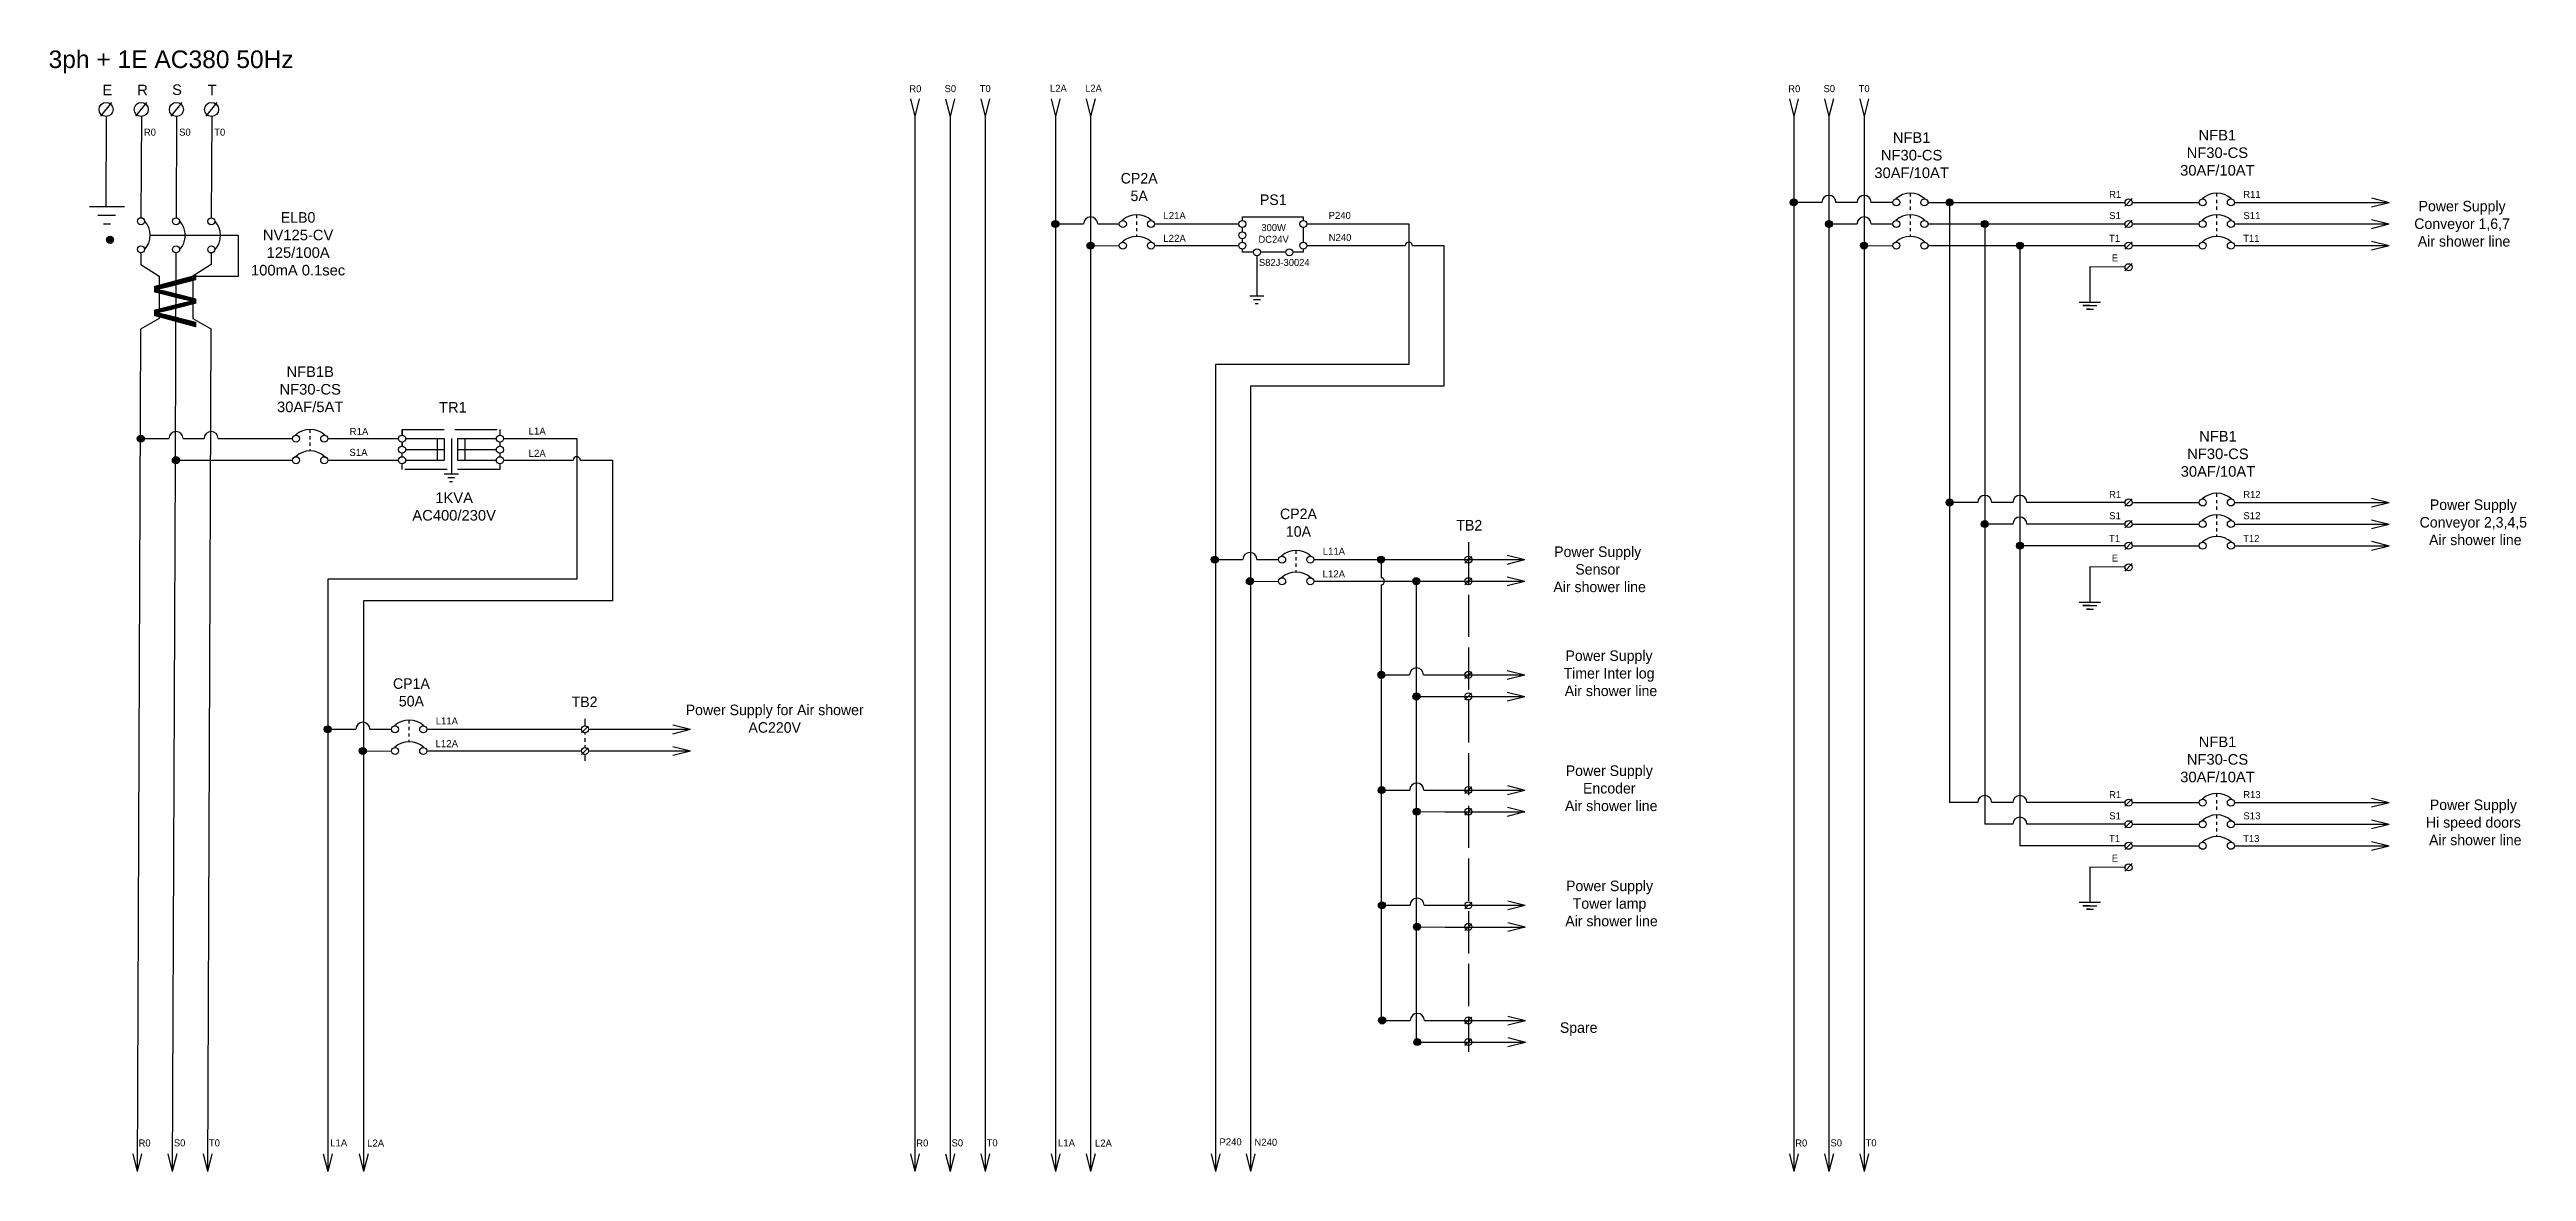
# Model space of a CAD drawing. Header units: millimetres. Extents: x 12275 to 14043, y 11466 to 13479.
# Drawn here: x 12465 to 13169, y 11466 to 11785 of the extents above; entities that cross this region are included whole.
import ezdxf

# ---------------------------------------------------------------- set-up
doc = ezdxf.new("R2010")
doc.units = ezdxf.units.MM
doc.linetypes.add('ACAD_ISO02W100', pattern=[15, 12, -3])
doc.styles.get("Standard").update_dxf_attribs({"font": 'arial.ttf'})

msp = doc.modelspace()

# ---------------------------------------------------------------- hatches: boundary and pattern name
h = msp.add_hatch(color=256)
h.dxf.hatch_style = 1
h.paths.add_polyline_path([(12961.77834, 11741.62012, 1), (12959.77834, 11741.62012, 1)])
h = msp.add_hatch(color=256)
h.dxf.hatch_style = 1
h.paths.add_polyline_path([(13006.09784, 11741.62012, 1), (13004.09784, 11741.62012, 1)])
h = msp.add_hatch(color=256)
h.dxf.hatch_style = 1
h.paths.add_polyline_path([(12482.86161, 11730.95549, 1), (12480.86161, 11730.95549, 1)])
h = msp.add_hatch(color=256)
h.dxf.hatch_style = 1
h.paths.add_polyline_path([(12751.77834, 11735.47628, 1), (12749.77834, 11735.47628, 1)])
h = msp.add_hatch(color=256)
h.dxf.hatch_style = 1
h.paths.add_polyline_path([(12761.75355, 11729.33243, 1), (12759.75355, 11729.33243, 1)])
h = msp.add_hatch(color=256)
h.dxf.hatch_style = 1
h.paths.add_polyline_path([(12971.77834, 11735.47628, 1), (12969.77834, 11735.47628, 1)])
h = msp.add_hatch(color=256)
h.dxf.hatch_style = 1
h.paths.add_polyline_path([(12981.75355, 11729.33243, 1), (12979.75355, 11729.33243, 1)])
h = msp.add_hatch(color=256)
h.dxf.hatch_style = 1
h.paths.add_polyline_path([(13016.09784, 11735.47628, 1), (13014.09784, 11735.47628, 1)])
h = msp.add_hatch(color=256)
h.dxf.hatch_style = 1
h.paths.add_polyline_path([(13026.09784, 11729.33243, 1), (13024.09784, 11729.33243, 1)])
h = msp.add_hatch(color=256)
h.dxf.hatch_style = 1
h.paths.add_polyline_path([(12491.6208, 11674.445, 1), (12489.6208, 11674.445, 1)])
h = msp.add_hatch(color=256)
h.dxf.hatch_style = 1
h.paths.add_polyline_path([(12501.59601, 11668.30116, 1), (12499.59601, 11668.30116, 1)])
h = msp.add_hatch(color=256)
h.dxf.hatch_style = 1
h.paths.add_polyline_path([(13006.09784, 11656.27491, 1), (13004.09784, 11656.27491, 1)])
h = msp.add_hatch(color=256)
h.dxf.hatch_style = 1
h.paths.add_polyline_path([(13016.09784, 11650.13106, 1), (13014.09784, 11650.13106, 1)])
h = msp.add_hatch(color=256)
h.dxf.hatch_style = 1
h.paths.add_polyline_path([(12797.08988, 11640.02555, 1), (12795.08988, 11640.02555, 1)])
h = msp.add_hatch(color=256)
h.dxf.hatch_style = 1
h.paths.add_polyline_path([(12844.39429, 11640.02555, 1), (12842.39429, 11640.02555, 1)])
h = msp.add_hatch(color=256)
h.dxf.hatch_style = 1
h.paths.add_polyline_path([(13026.09784, 11643.98722, 1), (13024.09784, 11643.98722, 1)])
h = msp.add_hatch(color=256)
h.dxf.hatch_style = 1
h.paths.add_polyline_path([(12807.06509, 11633.8817, 1), (12805.06509, 11633.8817, 1)])
h = msp.add_hatch(color=256)
h.dxf.hatch_style = 1
h.paths.add_polyline_path([(12854.39429, 11633.8817, 1), (12852.39429, 11633.8817, 1)])
h = msp.add_hatch(color=256)
h.dxf.hatch_style = 1
h.paths.add_polyline_path([(12844.47098, 11607.26132, 1), (12842.47098, 11607.26132, 1)])
h = msp.add_hatch(color=256)
h.dxf.hatch_style = 1
h.paths.add_polyline_path([(12854.44619, 11601.11748, 1), (12852.44619, 11601.11748, 1)])
h = msp.add_hatch(color=256)
h.dxf.hatch_style = 1
h.paths.add_polyline_path([(12544.78055, 11591.76588, 1), (12542.78055, 11591.76588, 1)])
h = msp.add_hatch(color=256)
h.dxf.hatch_style = 1
h.paths.add_polyline_path([(12554.75576, 11585.62203, 1), (12552.75576, 11585.62203, 1)])
h = msp.add_hatch(color=256)
h.dxf.hatch_style = 1
h.paths.add_polyline_path([(12844.54766, 11574.4971, 1), (12842.54766, 11574.4971, 1)])
h = msp.add_hatch(color=256)
h.dxf.hatch_style = 1
h.paths.add_polyline_path([(12854.52287, 11568.35325, 1), (12852.52287, 11568.35325, 1)])
h = msp.add_hatch(color=256)
h.dxf.hatch_style = 1
h.paths.add_polyline_path([(12844.62435, 11541.73287, 1), (12842.62435, 11541.73287, 1)])
h = msp.add_hatch(color=256)
h.dxf.hatch_style = 1
h.paths.add_polyline_path([(12854.59956, 11535.58903, 1), (12852.59956, 11535.58903, 1)])
h = msp.add_hatch(color=256)
h.dxf.hatch_style = 1
h.paths.add_polyline_path([(12844.70104, 11508.96864, 1), (12842.70104, 11508.96864, 1)])
h = msp.add_hatch(color=256)
h.dxf.hatch_style = 1
h.paths.add_polyline_path([(12854.67624, 11502.8248, 1), (12852.67624, 11502.8248, 1)])

# ---------------------------------------------------------------- linework, layer by layer
for p, q in [((12479.2283, 11766.12102), (12482.37059, 11770.05799)), ((12480.77834, 11766.02726), (12480.67537, 11740.50948)), ((12489.2283, 11766.12102), (12492.37059, 11770.05799)), ((12490.77834, 11766.02726), (12490.66225, 11737.259)), ((12499.2283, 11766.12102), (12502.37059, 11770.05799)), ((12500.77834, 11766.02726), (12500.6622, 11737.24599)), ((12509.2283, 11766.12102), (12512.37059, 11770.05799)), ((12510.77834, 11766.02726), (12510.66215, 11737.23298)), ((12709.52834, 11771.02726), (12710.77834, 11766.02726)), ((12712.02834, 11771.02726), (12710.77834, 11766.02726)), ((12710.77834, 11766.02726), (12710.77834, 11466.02726)), ((12719.52834, 11771.02726), (12720.77834, 11766.02726)), ((12722.02834, 11771.02726), (12720.77834, 11766.02726)), ((12720.77834, 11766.02726), (12720.77834, 11466.02726)), ((12729.52834, 11771.02726), (12730.77834, 11766.02726)), ((12732.02834, 11771.02726), (12730.77834, 11766.02726)), ((12730.77834, 11766.02726), (12730.77834, 11466.02726)), ((12749.52834, 11771.02726), (12750.77834, 11766.02726)), ((12752.02834, 11771.02726), (12750.77834, 11766.02726)), ((12750.77834, 11766.02726), (12750.77834, 11466.02726)), ((12759.52834, 11771.02726), (12760.77834, 11766.02726)), ((12762.02834, 11771.02726), (12760.77834, 11766.02726)), ((12760.77834, 11766.02726), (12760.77834, 11466.02726)), ((12959.52834, 11771.02726), (12960.77834, 11766.02726)), ((12962.02834, 11771.02726), (12960.77834, 11766.02726)), ((12960.77834, 11766.02726), (12960.77834, 11742.62012)), ((12969.52834, 11771.02726), (12970.77834, 11766.02726)), ((12972.02834, 11771.02726), (12970.77834, 11766.02726)), ((12970.77834, 11766.02726), (12970.77834, 11466.02726)), ((12979.52834, 11771.02726), (12980.77834, 11766.02726)), ((12982.02834, 11771.02726), (12980.77834, 11766.02726)), ((12980.77834, 11766.02726), (12980.77834, 11466.02726)), ((12475.9961, 11740.48064), (12485.9961, 11740.48064)), ((12478.43324, 11738.00197), (12483.43324, 11738.00197)), ((12960.77834, 11740.62012), (12960.77834, 11466.02726)), ((12968.77834, 11741.62012), (12961.77834, 11741.62012)), ((12978.77834, 11741.62012), (12972.77834, 11741.62012)), ((12988.93809, 11741.62012), (12982.77834, 11741.62012)), ((12998.93809, 11741.62012), (13004.09784, 11741.62012)), ((12998.93809, 11741.62012), (13004.09784, 11741.62012)), ((13005.09784, 11740.62012), (13005.09784, 11657.27491)), ((13006.09784, 11741.62012), (13022.93809, 11741.62012)), ((13006.09784, 11741.62012), (13054.99177, 11741.62012)), ((13054.93111, 11740.55946), (13057.05243, 11742.68078)), ((13056.99177, 11741.62012), (13076.09784, 11741.62012)), ((13086.09784, 11741.62012), (13110.09784, 11741.62012)), ((13086.09784, 11741.62012), (13130.09784, 11741.62012)), ((13125.09784, 11742.87012), (13130.09784, 11741.62012)), ((13125.09784, 11740.37012), (13130.09784, 11741.62012)), ((12479.99992, 11735.52328), (12481.99992, 11735.52328)), ((12491.65822, 11736.25771), (12491.77952, 11736.25755)), ((12493.27963, 11732.25901), (12518.27963, 11732.25901)), ((12501.65816, 11736.2447), (12501.77947, 11736.24454)), ((12518.27963, 11732.25901), (12518.27963, 11721.25901)), ((12751.77834, 11735.47628), (12758.77834, 11735.47628)), ((12762.77834, 11735.47628), (12768.77834, 11735.47628)), ((12778.93809, 11735.47628), (12802.93809, 11735.47628)), ((12822.2702, 11735.47628), (12851.2702, 11735.47628)), ((12851.2702, 11735.47628), (12851.2702, 11695.47628)), ((12971.77834, 11735.47628), (12978.77834, 11735.47628)), ((12982.77834, 11735.47628), (12988.77834, 11735.47628)), ((12998.93809, 11735.47628), (13014.09784, 11735.47628)), ((12998.93809, 11735.47628), (13014.09784, 11735.47628)), ((13015.09784, 11734.47628), (13015.09784, 11651.13106)), ((13016.09784, 11735.47628), (13022.93809, 11735.47628)), ((13016.09784, 11735.47628), (13054.99177, 11735.47628)), ((13054.93111, 11734.41562), (13057.05243, 11736.53694)), ((13054.93111, 11728.27177), (13057.05243, 11730.39309)), ((13056.99177, 11735.47628), (13076.09784, 11735.47628)), ((13086.09784, 11735.47628), (13110.09784, 11735.47628)), ((13086.09784, 11735.47628), (13130.09784, 11735.47628)), ((13125.09784, 11736.72628), (13130.09784, 11735.47628)), ((13125.09784, 11734.22628), (13130.09784, 11735.47628)), ((13125.09784, 11730.58243), (13130.09784, 11729.33243)), ((12490.6208, 11726.98804), (12490.6219, 11727.25967)), ((12490.6208, 11726.98804), (12490.6208, 11723.98804)), ((12490.6208, 11723.98804), (12495.86805, 11720.60269)), ((12500.62185, 11727.24666), (12500.38792, 11669.27927)), ((12510.62289, 11723.98804), (12505.37565, 11720.60269)), ((12510.62179, 11727.23365), (12510.60866, 11723.97885)), ((12510.62289, 11726.98804), (12510.62179, 11727.25967)), ((12510.62289, 11726.98804), (12510.62289, 11723.98804)), ((12761.75355, 11729.33243), (12768.77834, 11729.2737)), ((12778.93809, 11729.33243), (12802.93809, 11729.33243)), ((12808.08268, 11726.43482), (12808.08268, 11725.05571)), ((12808.08268, 11725.05571), (12808.08268, 11715.05571)), ((12822.2702, 11729.33243), (12850.2702, 11729.33243)), ((12852.2702, 11729.33243), (12861.2702, 11729.33243)), ((12861.2702, 11729.33243), (12861.2702, 11689.33243)), ((12981.75355, 11729.33243), (12988.77834, 11729.2737)), ((12998.93809, 11729.33243), (13024.09784, 11729.33243)), ((13025.09784, 11728.33243), (13025.09784, 11644.98722)), ((13026.09784, 11729.33243), (13054.99177, 11729.33243)), ((13054.99177, 11723.18859), (13044.99217, 11723.27816)), ((13044.99217, 11723.27816), (13044.99217, 11713.27816)), ((13054.93111, 11722.12793), (13057.05243, 11724.24925)), ((13056.99177, 11729.33243), (13076.09784, 11729.33243)), ((13086.09784, 11729.33243), (13130.09784, 11729.33243)), ((13125.09784, 11728.08243), (13130.09784, 11729.33243)), ((12495.86805, 11720.60269), (12495.86805, 11708.60269)), ((12505.37565, 11720.60269), (12505.37565, 11708.60269)), ((12518.27963, 11720.55901), (12506.27963, 11720.55901)), ((12518.27963, 11721.25901), (12518.27963, 11720.55901)), ((12806.08268, 11715.05571), (12810.08268, 11715.05571)), ((12807.05752, 11713.95674), (12809.05752, 11713.95674)), ((12807.58724, 11712.85776), (12808.4283, 11712.85776)), ((13041.99217, 11713.27816), (13047.99217, 11713.27816)), ((13044.99217, 11712.27816), (13042.99217, 11712.27816)), ((13042.99217, 11712.27816), (13046.99217, 11712.27816)), ((13044.99217, 11711.27816), (13043.99217, 11711.27816)), ((13043.99217, 11711.27816), (13045.99217, 11711.27816)), ((12490.53441, 11705.57828), (12489.56772, 11466.0297)), ((12495.86805, 11708.60269), (12490.53441, 11705.57828)), ((12505.37565, 11708.60269), (12510.70929, 11705.57828)), ((12510.5348, 11705.67722), (12509.56772, 11466.0297)), ((12851.2702, 11695.47628), (12796.2702, 11695.47628)), ((12796.2702, 11695.47628), (12796.2702, 11466.02726)), ((12861.2702, 11689.33243), (12806.2702, 11689.33243)), ((12806.2702, 11689.33243), (12806.2702, 11466.02726)), ((12491.6208, 11674.445), (12498.6208, 11674.445)), ((12502.6208, 11674.445), (12508.6208, 11674.445)), ((12512.6208, 11674.445), (12533.78055, 11674.445)), ((12543.78055, 11674.445), (12563.9403, 11674.445)), ((12564.9403, 11677.01748), (12564.9403, 11675.445)), ((12565.9403, 11674.445), (12576.9403, 11674.445)), ((12574.9403, 11674.445), (12574.9403, 11668.30116)), ((12576.9403, 11674.445), (12576.9403, 11668.30116)), ((12578.9403, 11674.445), (12578.9403, 11664.445)), ((12580.73824, 11674.445), (12591.73824, 11674.445)), ((12580.73824, 11674.445), (12580.73824, 11668.30116)), ((12582.73824, 11674.445), (12582.73824, 11668.30116)), ((12592.73824, 11677.01748), (12592.73824, 11675.445)), ((12593.73824, 11674.445), (12614.61483, 11674.445)), ((12614.61483, 11674.445), (12614.61483, 11634.445)), ((12500.38004, 11667.32476), (12499.56772, 11466.0297)), ((12501.59601, 11668.30116), (12533.78055, 11668.30116)), ((12543.78055, 11668.30116), (12563.9403, 11668.30116)), ((12564.9403, 11673.445), (12564.9403, 11672.30116)), ((12565.9403, 11671.30116), (12576.9403, 11671.30116)), ((12565.9403, 11668.30116), (12576.9403, 11668.30116)), ((12580.73824, 11671.30116), (12591.73824, 11671.30116)), ((12580.73824, 11668.30116), (12591.73824, 11668.30116)), ((12592.73824, 11673.445), (12592.73824, 11672.30116)), ((12593.73824, 11668.30116), (12613.61483, 11668.30116)), ((12615.61483, 11668.30116), (12624.82718, 11668.30116)), ((12624.82718, 11668.30116), (12624.82718, 11628.30116)), ((12576.9403, 11664.445), (12580.9403, 11664.445)), ((12577.91514, 11663.34603), (12579.91514, 11663.34603)), ((12578.44486, 11662.24705), (12579.28592, 11662.24705)), ((13005.09784, 11655.27491), (13005.09784, 11570.92969)), ((13013.09784, 11656.27491), (13006.09784, 11656.27491)), ((13023.09784, 11656.27491), (13017.09784, 11656.27491)), ((13054.99177, 11656.27491), (13027.09784, 11656.27491)), ((13054.93111, 11655.21425), (13057.05243, 11657.33557)), ((13056.99177, 11656.27491), (13076.09784, 11656.27491)), ((13086.09784, 11656.27491), (13110.09784, 11656.27491)), ((13086.09784, 11656.27491), (13130.09784, 11656.27491)), ((13125.09784, 11657.52491), (13130.09784, 11656.27491)), ((13125.09784, 11655.02491), (13130.09784, 11656.27491)), ((13015.09784, 11649.13106), (13015.09784, 11564.78584)), ((13023.09784, 11650.13106), (13016.09784, 11650.13106)), ((13054.99177, 11650.13106), (13027.09784, 11650.13106)), ((13054.93111, 11649.0704), (13057.05243, 11651.19172)), ((13056.99177, 11650.13106), (13076.09784, 11650.13106)), ((13086.09784, 11650.13106), (13110.09784, 11650.13106)), ((13086.09784, 11650.13106), (13130.09784, 11650.13106)), ((13125.09784, 11651.38106), (13130.09784, 11650.13106)), ((13125.09784, 11648.88106), (13130.09784, 11650.13106)), ((12797.08988, 11640.02555), (12804.08988, 11640.02555)), ((12808.08988, 11640.02555), (12814.08988, 11640.02555)), ((12824.24963, 11640.02555), (12884.24963, 11640.02555)), ((12843.39429, 11640.02555), (12843.39429, 11634.8817)), ((12867.24963, 11639.02555), (12869.17485, 11640.91857)), ((12879.24963, 11641.27555), (12884.24963, 11640.02555)), ((12879.24963, 11638.77555), (12884.24963, 11640.02555)), ((13025.09784, 11642.98722), (13025.09784, 11558.642)), ((13054.99177, 11643.98722), (13026.09784, 11643.98722)), ((13054.93111, 11642.92656), (13057.05243, 11645.04788)), ((13054.93111, 11636.78271), (13057.05243, 11638.90403)), ((13056.99177, 11643.98722), (13076.09784, 11643.98722)), ((13086.09784, 11643.98722), (13130.09784, 11643.98722)), ((13125.09784, 11645.23722), (13130.09784, 11643.98722)), ((13125.09784, 11642.73722), (13130.09784, 11643.98722)), ((12614.61483, 11634.445), (12543.78055, 11634.445)), ((12543.78055, 11634.445), (12543.78055, 11466.0297)), ((12807.06509, 11633.8817), (12814.08988, 11633.82297)), ((12824.24963, 11633.8817), (12884.24963, 11633.8817)), ((12843.39429, 11632.8817), (12843.39429, 11508.01685)), ((12853.39429, 11633.8817), (12853.39429, 11501.86537)), ((12867.23262, 11632.8817), (12869.15784, 11634.77473)), ((12879.24963, 11635.1317), (12884.24963, 11633.8817)), ((12879.24963, 11632.6317), (12884.24963, 11633.8817)), ((13054.99177, 11637.84337), (13044.99217, 11637.93294)), ((13044.99217, 11637.93294), (13044.99217, 11627.93294)), ((12624.82718, 11628.30116), (12553.9929, 11628.30116)), ((12553.9929, 11628.30116), (12553.9929, 11466.0297)), ((13041.99217, 11627.93294), (13047.99217, 11627.93294)), ((13044.99217, 11626.93294), (13042.99217, 11626.93294)), ((13042.99217, 11626.93294), (13046.99217, 11626.93294)), ((13044.99217, 11625.93294), (13043.99217, 11625.93294)), ((13043.99217, 11625.93294), (13045.99217, 11625.93294)), ((12844.47098, 11607.26132), (12851.47098, 11607.26132)), ((12855.47098, 11607.26132), (12861.47098, 11607.26132)), ((12861.47098, 11607.26132), (12884.24963, 11607.26132)), ((12867.23262, 11606.26132), (12869.15784, 11608.15435)), ((12879.24963, 11608.51132), (12884.24963, 11607.26132)), ((12879.24963, 11606.01132), (12884.24963, 11607.26132)), ((12854.44619, 11601.11748), (12861.47098, 11601.05874)), ((12861.47098, 11601.05874), (12884.24963, 11601.05874)), ((12867.21562, 11600.11748), (12869.14084, 11602.0105)), ((12879.24963, 11602.36748), (12884.24963, 11601.11748)), ((12879.24963, 11599.86748), (12884.24963, 11601.11748)), ((12544.78055, 11591.76588), (12551.78055, 11591.76588)), ((12555.78055, 11591.76588), (12561.78055, 11591.76588)), ((12571.9403, 11591.76588), (12615.9403, 11591.76588)), ((12615.9403, 11590.76588), (12617.86552, 11592.6589)), ((12616.9403, 11594.76588), (12616.9403, 11592.76588)), ((12616.9403, 11590.76588), (12616.9403, 11590.24818)), ((12617.9403, 11591.76588), (12646.9403, 11591.76588)), ((12641.9403, 11593.01588), (12646.9403, 11591.76588)), ((12641.9403, 11590.51588), (12646.9403, 11591.76588)), ((12554.75576, 11585.62203), (12561.78055, 11585.5633)), ((12571.9403, 11585.62203), (12615.9403, 11585.62203)), ((12615.9403, 11584.62203), (12617.86552, 11586.51506)), ((12616.9403, 11589.24818), (12616.9403, 11588.24818)), ((12616.9403, 11587.24818), (12616.9403, 11586.62203)), ((12616.9403, 11584.62203), (12616.9403, 11582.76588)), ((12617.9403, 11585.62203), (12646.9403, 11585.62203)), ((12641.9403, 11586.87203), (12646.9403, 11585.62203)), ((12641.9403, 11584.37203), (12646.9403, 11585.62203)), ((12867.23262, 11573.4971), (12869.15784, 11575.39012)), ((12879.32632, 11575.7471), (12884.32632, 11574.4971)), ((12844.54766, 11574.4971), (12851.54766, 11574.4971)), ((12854.52287, 11568.35325), (12861.54766, 11568.29452)), ((12855.54766, 11574.4971), (12861.54766, 11574.4971)), ((12861.54766, 11574.4971), (12884.32632, 11574.4971)), ((12861.54766, 11568.29452), (12884.32632, 11568.29452)), ((12867.21562, 11567.35325), (12869.14084, 11569.24628)), ((12879.32632, 11573.2471), (12884.32632, 11574.4971)), ((12879.32632, 11569.60325), (12884.32632, 11568.35325)), ((12879.32632, 11567.10325), (12884.32632, 11568.35325)), ((13013.09784, 11570.92969), (13005.09784, 11570.92969)), ((13023.09784, 11570.92969), (13017.09784, 11570.92969)), ((13054.99177, 11570.92969), (13027.09784, 11570.92969)), ((13054.93111, 11569.86903), (13057.05243, 11571.99035)), ((13056.99177, 11570.92969), (13076.09784, 11570.92969)), ((13086.09784, 11570.92969), (13110.09784, 11570.92969)), ((13086.09784, 11570.92969), (13130.09784, 11570.92969)), ((13125.09784, 11572.17969), (13130.09784, 11570.92969)), ((13125.09784, 11569.67969), (13130.09784, 11570.92969)), ((13023.09784, 11564.78584), (13015.09784, 11564.78584)), ((13054.99177, 11564.78584), (13027.09784, 11564.78584)), ((13054.93111, 11563.72518), (13057.05243, 11565.8465)), ((13056.99177, 11564.78584), (13076.09784, 11564.78584)), ((13086.09784, 11564.78584), (13110.09784, 11564.78584)), ((13086.09784, 11564.78584), (13130.09784, 11564.78584)), ((13125.09784, 11566.03584), (13130.09784, 11564.78584)), ((13125.09784, 11563.53584), (13130.09784, 11564.78584)), ((13054.99177, 11558.642), (13025.09784, 11558.642)), ((13054.93111, 11557.58134), (13057.05243, 11559.70266)), ((13056.99177, 11558.642), (13076.09784, 11558.642)), ((13086.09784, 11558.642), (13130.09784, 11558.642)), ((13125.09784, 11559.892), (13130.09784, 11558.642)), ((13125.09784, 11557.392), (13130.09784, 11558.642)), ((13054.99177, 11552.49816), (13044.99217, 11552.58772)), ((13044.99217, 11552.58772), (13044.99217, 11542.58772)), ((13054.93111, 11551.4375), (13057.05243, 11553.55882)), ((12844.62435, 11541.73287), (12851.62435, 11541.73287)), ((12855.62435, 11541.73287), (12861.62435, 11541.73287)), ((12861.62435, 11541.73287), (12884.403, 11541.73287)), ((12867.23262, 11540.73287), (12869.15784, 11542.62589)), ((12879.403, 11542.98287), (12884.403, 11541.73287)), ((12879.403, 11540.48287), (12884.403, 11541.73287)), ((13041.99217, 11542.58772), (13047.99217, 11542.58772)), ((13044.99217, 11541.58772), (13042.99217, 11541.58772)), ((13042.99217, 11541.58772), (13046.99217, 11541.58772)), ((13044.99217, 11540.58772), (13043.99217, 11540.58772)), ((13043.99217, 11540.58772), (13045.99217, 11540.58772)), ((12854.59956, 11535.58903), (12861.62435, 11535.53029)), ((12861.62435, 11535.53029), (12884.403, 11535.53029)), ((12867.21562, 11534.58903), (12869.14084, 11536.48205)), ((12879.403, 11536.83903), (12884.403, 11535.58903)), ((12879.403, 11534.33903), (12884.403, 11535.58903)), ((12844.70104, 11508.96864), (12851.70104, 11508.96864)), ((12855.70104, 11508.96864), (12861.70104, 11508.96864)), ((12861.70104, 11508.96864), (12884.47969, 11508.96864)), ((12867.23262, 11507.96864), (12869.15784, 11509.86167)), ((12879.47969, 11510.21864), (12884.47969, 11508.96864)), ((12879.47969, 11507.71864), (12884.47969, 11508.96864)), ((12854.67624, 11502.8248), (12861.70104, 11502.76606)), ((12861.70104, 11502.76606), (12884.47969, 11502.76606)), ((12867.21562, 11501.8248), (12869.14084, 11503.71782)), ((12879.47969, 11504.0748), (12884.47969, 11502.8248)), ((12879.47969, 11501.5748), (12884.47969, 11502.8248)), ((12488.31772, 11471.0297), (12489.56772, 11466.0297)), ((12490.81772, 11471.0297), (12489.56772, 11466.0297)), ((12498.31772, 11471.0297), (12499.56772, 11466.0297)), ((12500.81772, 11471.0297), (12499.56772, 11466.0297)), ((12508.31772, 11471.0297), (12509.56772, 11466.0297)), ((12510.81772, 11471.0297), (12509.56772, 11466.0297)), ((12542.53055, 11471.0297), (12543.78055, 11466.0297)), ((12545.03055, 11471.0297), (12543.78055, 11466.0297)), ((12552.7429, 11471.0297), (12553.9929, 11466.0297)), ((12555.2429, 11471.0297), (12553.9929, 11466.0297)), ((12709.52834, 11471.02726), (12710.77834, 11466.02726)), ((12712.02834, 11471.02726), (12710.77834, 11466.02726)), ((12719.52834, 11471.02726), (12720.77834, 11466.02726)), ((12722.02834, 11471.02726), (12720.77834, 11466.02726)), ((12729.52834, 11471.02726), (12730.77834, 11466.02726)), ((12732.02834, 11471.02726), (12730.77834, 11466.02726)), ((12749.52834, 11471.02726), (12750.77834, 11466.02726)), ((12752.02834, 11471.02726), (12750.77834, 11466.02726)), ((12759.52834, 11471.02726), (12760.77834, 11466.02726)), ((12762.02834, 11471.02726), (12760.77834, 11466.02726)), ((12795.0202, 11471.02726), (12796.2702, 11466.02726)), ((12797.5202, 11471.02726), (12796.2702, 11466.02726)), ((12805.0202, 11471.02726), (12806.2702, 11466.02726)), ((12807.5202, 11471.02726), (12806.2702, 11466.02726)), ((12959.52834, 11471.02726), (12960.77834, 11466.02726)), ((12962.02834, 11471.02726), (12960.77834, 11466.02726)), ((12969.52834, 11471.02726), (12970.77834, 11466.02726)), ((12972.02834, 11471.02726), (12970.77834, 11466.02726)), ((12979.52834, 11471.02726), (12980.77834, 11466.02726)), ((12982.02834, 11471.02726), (12980.77834, 11466.02726))]:
    msp.add_line(p, q)
at = {"linetype": 'ACAD_ISO02W100'}
for p, q in [((12773.93809, 11737.10083), (12773.93809, 11738.09769)), ((12993.93809, 11743.24467), (12993.93809, 11744.24153)), ((12993.93809, 11741.39485), (12993.93809, 11742.31976)), ((12993.93809, 11739.54503), (12993.93809, 11740.46994)), ((12993.93809, 11737.10083), (12993.93809, 11738.09769)), ((13081.09784, 11743.24467), (13081.09784, 11744.24153)), ((13081.09784, 11741.39485), (13081.09784, 11742.31976)), ((13081.09784, 11739.54503), (13081.09784, 11740.46994)), ((13081.09784, 11737.10083), (13081.09784, 11738.09769)), ((12773.93809, 11735.25101), (12773.93809, 11736.17592)), ((12773.93809, 11733.40119), (12773.93809, 11734.3261)), ((12773.93809, 11732.01856), (12773.93809, 11732.47627)), ((12993.93809, 11735.25101), (12993.93809, 11736.17592)), ((12993.93809, 11733.40119), (12993.93809, 11734.3261)), ((12993.93809, 11732.01856), (12993.93809, 11732.47627)), ((13081.09784, 11735.25101), (13081.09784, 11736.17592)), ((13081.09784, 11733.40119), (13081.09784, 11734.3261)), ((13081.09784, 11732.01856), (13081.09784, 11732.47627)), ((12538.78055, 11676.06955), (12538.78055, 11677.06641)), ((12538.78055, 11674.21973), (12538.78055, 11675.14464)), ((12538.78055, 11672.36991), (12538.78055, 11673.29482)), ((12538.78055, 11670.98728), (12538.78055, 11671.445)), ((13081.09784, 11657.89946), (13081.09784, 11658.89632)), ((13081.09784, 11656.04963), (13081.09784, 11656.97455)), ((13081.09784, 11654.19981), (13081.09784, 11655.12472)), ((13081.09784, 11651.75561), (13081.09784, 11652.75247)), ((13081.09784, 11649.90579), (13081.09784, 11650.8307)), ((13081.09784, 11648.05597), (13081.09784, 11648.98088)), ((13081.09784, 11646.67334), (13081.09784, 11647.13106)), ((12819.24963, 11641.6501), (12819.24963, 11642.64696)), ((12819.24963, 11639.80028), (12819.24963, 11640.72519)), ((12819.24963, 11637.95045), (12819.24963, 11638.87537)), ((12868.24963, 11645.02555), (12868.24963, 11500.02555)), ((12819.24963, 11636.56783), (12819.24963, 11637.02554)), ((12566.9403, 11593.39043), (12566.9403, 11594.38729)), ((12566.9403, 11591.5406), (12566.9403, 11592.46551)), ((12566.9403, 11589.69078), (12566.9403, 11590.61569)), ((12566.9403, 11588.30815), (12566.9403, 11588.76587)), ((13081.09784, 11572.55424), (13081.09784, 11573.5511)), ((13081.09784, 11570.70442), (13081.09784, 11571.62933)), ((13081.09784, 11568.8546), (13081.09784, 11569.77951)), ((13081.09784, 11566.4104), (13081.09784, 11567.40725)), ((13081.09784, 11564.56057), (13081.09784, 11565.48548)), ((13081.09784, 11562.71075), (13081.09784, 11563.63566)), ((13081.09784, 11561.32812), (13081.09784, 11561.78584))]:
    msp.add_line(p, q, dxfattribs=at)
for points in [[(12803.93809, 11736.47628), (12803.93809, 11737.4978), (12821.2702, 11737.4978), (12821.2702, 11736.47628)], [(12803.93809, 11733.26972), (12803.93809, 11734.47628)], [(12803.93809, 11730.33243), (12803.93809, 11731.26972)], [(12821.2702, 11734.47628), (12821.2702, 11730.33243)], [(12807.08268, 11727.43482), (12803.93809, 11727.43482), (12803.93809, 11728.33243)], [(12816.29916, 11727.43482), (12809.08268, 11727.43482)], [(12821.2702, 11728.33243), (12821.2702, 11727.43482), (12818.29916, 11727.43482)]]:
    msp.add_lwpolyline(points)
for points in [[(12564.9403, 11675.445), (12564.9403, 11677.01748), (12592.73824, 11677.01748), (12592.73824, 11675.445)], [(12564.9403, 11672.30116), (12564.9403, 11673.445)], [(12564.9403, 11669.30116), (12564.9403, 11670.30116)], [(12592.73824, 11667.30116), (12592.73824, 11665.67833), (12564.9403, 11665.67833), (12564.9403, 11667.30116)], [(12592.73824, 11673.445), (12592.73824, 11672.30116)], [(12592.73824, 11670.30116), (12592.73824, 11669.30116)]]:
    msp.add_lwpolyline(points, dxfattribs=at)
for centre, radius in [((12480.7403, 11768.0412), 2), ((12490.7403, 11768.0412), 2), ((12500.7403, 11768.0412), 2), ((12510.7403, 11768.0412), 2), ((12960.77834, 11741.62012), 1), ((12989.93809, 11741.62012), 1), ((12989.93809, 11741.62012), 1), ((12997.93809, 11741.62012), 1), ((12997.93809, 11741.62012), 1), ((13005.09784, 11741.62012), 1), ((13055.99177, 11741.62012), 1), ((13077.09784, 11741.62012), 1), ((13077.09784, 11741.62012), 1), ((13085.09784, 11741.62012), 1), ((13085.09784, 11741.62012), 1), ((12481.86161, 11730.95549), 1), ((12490.65822, 11736.25901), 1), ((12490.65822, 11736.25901), 1), ((12500.65816, 11736.246), 1), ((12500.65816, 11736.246), 1), ((12510.65811, 11736.23299), 1), ((12510.65811, 11736.23299), 1), ((12750.77834, 11735.47628), 1), ((12760.75355, 11729.33243), 1), ((12769.93809, 11735.47628), 1), ((12769.93809, 11729.33243), 1), ((12777.93809, 11735.47628), 1), ((12777.93809, 11729.33243), 1), ((12803.93809, 11735.47628), 1), ((12803.93809, 11732.26972), 1), ((12803.93809, 11729.33243), 1), ((12821.2702, 11735.47628), 1), ((12821.2702, 11729.33243), 1), ((12970.77834, 11735.47628), 1), ((12980.75355, 11729.33243), 1), ((12989.93809, 11735.47628), 1), ((12989.93809, 11735.47628), 1), ((12989.93809, 11729.33243), 1), ((12997.93809, 11735.47628), 1), ((12997.93809, 11735.47628), 1), ((12997.93809, 11729.33243), 1), ((13015.09784, 11735.47628), 1), ((13025.09784, 11729.33243), 1), ((13055.99177, 11735.47628), 1), ((13055.99177, 11729.33243), 1), ((13077.09784, 11735.47628), 1), ((13077.09784, 11735.47628), 1), ((13077.09784, 11729.33243), 1), ((13085.09784, 11735.47628), 1), ((13085.09784, 11735.47628), 1), ((13085.09784, 11729.33243), 1), ((12490.65822, 11728.25901), 1), ((12490.65822, 11728.25901), 1), ((12500.65816, 11728.246), 1), ((12500.65816, 11728.246), 1), ((12510.65811, 11728.23299), 1), ((12510.65811, 11728.23299), 1), ((12808.08268, 11727.43482), 1), ((12817.29916, 11727.43482), 1), ((13055.99177, 11723.18859), 1), ((12490.6208, 11674.445), 1), ((12534.78055, 11674.445), 1), ((12542.78055, 11674.445), 1), ((12564.9403, 11674.445), 1), ((12592.73824, 11674.445), 1), ((12500.59601, 11668.30116), 1), ((12534.78055, 11668.30116), 1), ((12542.78055, 11668.30116), 1), ((12564.9403, 11671.30116), 1), ((12564.9403, 11668.30116), 1), ((12592.73824, 11671.30116), 1), ((12592.73824, 11668.30116), 1), ((13005.09784, 11656.27491), 1), ((13055.99177, 11656.27491), 1), ((13077.09784, 11656.27491), 1), ((13077.09784, 11656.27491), 1), ((13085.09784, 11656.27491), 1), ((13085.09784, 11656.27491), 1), ((13015.09784, 11650.13106), 1), ((13055.99177, 11650.13106), 1), ((13077.09784, 11650.13106), 1), ((13077.09784, 11650.13106), 1), ((13085.09784, 11650.13106), 1), ((13085.09784, 11650.13106), 1), ((12796.08988, 11640.02555), 1), ((12815.24963, 11640.02555), 1), ((12823.24963, 11640.02555), 1), ((12843.39429, 11640.02555), 1), ((12868.24963, 11640.02555), 1), ((13025.09784, 11643.98722), 1), ((13055.99177, 11643.98722), 1), ((13055.99177, 11637.84337), 1), ((13077.09784, 11643.98722), 1), ((13085.09784, 11643.98722), 1), ((12806.06509, 11633.8817), 1), ((12815.24963, 11633.8817), 1), ((12823.24963, 11633.8817), 1), ((12853.39429, 11633.8817), 1), ((12868.23262, 11633.8817), 1), ((12843.47098, 11607.26132), 1), ((12868.23262, 11607.26132), 1), ((12853.44619, 11601.11748), 1), ((12868.21562, 11601.11748), 1), ((12543.78055, 11591.76588), 1), ((12562.9403, 11591.76588), 1), ((12570.9403, 11591.76588), 1), ((12616.9403, 11591.76588), 1), ((12553.75576, 11585.62203), 1), ((12562.9403, 11585.62203), 1), ((12570.9403, 11585.62203), 1), ((12616.9403, 11585.62203), 1), ((12843.54766, 11574.4971), 1), ((12868.23262, 11574.4971), 1), ((12853.52287, 11568.35325), 1), ((12868.21562, 11568.35325), 1), ((13055.99177, 11570.92969), 1), ((13077.09784, 11570.92969), 1), ((13077.09784, 11570.92969), 1), ((13085.09784, 11570.92969), 1), ((13085.09784, 11570.92969), 1), ((13055.99177, 11564.78584), 1), ((13077.09784, 11564.78584), 1), ((13077.09784, 11564.78584), 1), ((13085.09784, 11564.78584), 1), ((13085.09784, 11564.78584), 1), ((13055.99177, 11558.642), 1), ((13077.09784, 11558.642), 1), ((13085.09784, 11558.642), 1), ((13055.99177, 11552.49816), 1), ((12843.62435, 11541.73287), 1), ((12868.23262, 11541.73287), 1), ((12853.59956, 11535.58903), 1), ((12868.21562, 11535.58903), 1), ((12843.70104, 11508.96864), 1), ((12868.23262, 11508.96864), 1), ((12853.67624, 11502.8248), 1), ((12868.21562, 11502.8248), 1)]:
    msp.add_circle(centre, radius)
for centre, radius, start, end in [((12760.77834, 11735.47628), 2, 0, 180), ((12773.93809, 11732.01856), 6.07913, 47.01668858, 132.98331142), ((12970.77834, 11741.62012), 2, 0, 180), ((12980.77834, 11741.62012), 2, 0, 180), ((12980.77834, 11735.47628), 2, 0, 180), ((12993.93809, 11738.1624), 6.07913, 47.01668858, 132.98331142), ((12993.93809, 11738.1624), 6.07913, 47.01668858, 132.98331142), ((12993.93809, 11732.01856), 6.07913, 47.01668858, 132.98331142), ((12993.93809, 11732.01856), 6.07913, 47.01668858, 132.98331142), ((13081.09784, 11738.1624), 6.07913, 47.01668858, 132.98331142), ((13081.09784, 11738.1624), 6.07913, 47.01668858, 132.98331142), ((13081.09784, 11732.01856), 6.07913, 47.01668858, 132.98331142), ((13081.09784, 11732.01856), 6.07913, 47.01668858, 132.98331142), ((12487.20049, 11732.25901), 6.07913, 317.01668858, 42.98331142), ((12487.20049, 11732.25901), 6.07913, 317.01668858, 42.98331142), ((12497.20044, 11732.246), 6.07913, 317.01668858, 42.98331142), ((12497.20044, 11732.246), 6.07913, 317.01668858, 42.98331142), ((12507.20039, 11732.23299), 6.07913, 317.01668858, 42.98331142), ((12507.20039, 11732.23299), 6.07913, 317.01668858, 42.98331142), ((12773.93809, 11725.87471), 6.07913, 47.01668858, 132.98331142), ((12851.2702, 11729.33243), 1, 0, 180), ((12993.93809, 11725.87471), 6.07913, 47.01668858, 132.98331142), ((13081.09784, 11725.87471), 6.07913, 47.01668858, 132.98331142), ((12500.6208, 11674.445), 2, 0, 180), ((12510.6208, 11674.445), 2, 0, 180), ((12538.78055, 11670.98728), 6.07913, 47.01668858, 132.98331142), ((12538.78055, 11664.84344), 6.07913, 47.01668858, 132.98331142), ((12614.61483, 11668.30116), 1, 0, 180), ((13015.09784, 11656.27491), 2, 0, 180), ((13025.09784, 11656.27491), 2, 0, 180), ((13081.09784, 11652.81718), 6.07913, 47.01668858, 132.98331142), ((13081.09784, 11652.81718), 6.07913, 47.01668858, 132.98331142), ((13025.09784, 11650.13106), 2, 0, 180), ((13081.09784, 11646.67334), 6.07913, 47.01668858, 132.98331142), ((13081.09784, 11646.67334), 6.07913, 47.01668858, 132.98331142), ((13081.09784, 11640.5295), 6.07913, 47.01668858, 132.98331142), ((12806.08988, 11640.02555), 2, 0, 180), ((12819.24963, 11636.56783), 6.07913, 47.01668858, 132.98331142), ((12819.24963, 11630.42398), 6.07913, 47.01668858, 132.98331142), ((12843.39429, 11633.8817), 1, 270, 90), ((12853.47098, 11607.26132), 2, 0, 180), ((12553.78055, 11591.76588), 2, 0, 180), ((12566.9403, 11588.30815), 6.07913, 47.01668858, 132.98331142), ((12566.9403, 11582.16431), 6.07913, 47.01668858, 132.98331142), ((12853.54766, 11574.4971), 2, 0, 180), ((13015.09784, 11570.92969), 2, 0, 180), ((13025.09784, 11570.92969), 2, 0, 180), ((13081.09784, 11567.47197), 6.07913, 47.01668858, 132.98331142), ((13081.09784, 11567.47197), 6.07913, 47.01668858, 132.98331142), ((13025.09784, 11564.78584), 2, 0, 180), ((13081.09784, 11561.32812), 6.07913, 47.01668858, 132.98331142), ((13081.09784, 11561.32812), 6.07913, 47.01668858, 132.98331142), ((13081.09784, 11555.18428), 6.07913, 47.01668858, 132.98331142), ((12853.62435, 11541.73287), 2, 0, 180), ((12853.70104, 11508.96864), 2, 0, 180)]:
    msp.add_arc(centre, radius, start, end)

# ---------------------------------------------------------------- texts
at = {"attachment_point": 1}
for s, width, insert, char_height in [('3ph + 1E AC380 50Hz', 72.7469897, (12464.3882, 11784.81616), 5), ('E', 3.595205, (12479.67045, 11775.07276), 3), ('R', 3.595205, (12489.59822, 11775.07451), 3), ('S', 3.595205, (12499.50785, 11775.16483), 3), ('T', 3.595205, (12509.59817, 11775.07457), 3), ('{\\fCordia New|b0|i0|c0|p34;R0}', 14.7182816, (12709.21035, 11774.94795), 2), ('{\\fCordia New|b0|i0|c0|p34;S0}', 14.7182816, (12719.23889, 11774.97412), 2), ('{\\fCordia New|b0|i0|c0|p34;T0}', 14.7182816, (12729.22324, 11774.97458), 2), ('{\\fCordia New|b0|i0|c0|p34;L2A}', 14.7182816, (12749.23008, 11775.06521), 2), ('{\\fCordia New|b0|i0|c0|p34;L2A}', 14.7182816, (12759.21443, 11775.06566), 2), ('{\\fCordia New|b0|i0|c0|p34;R0}', 14.7182816, (12959.21035, 11774.94795), 2), ('{\\fCordia New|b0|i0|c0|p34;S0}', 14.7182816, (12969.23889, 11774.97412), 2), ('{\\fCordia New|b0|i0|c0|p34;T0}', 14.7182816, (12979.22324, 11774.97458), 2), ('{\\fCordia New|b0|i0|c0|p34;R0}', 14.7182816, (12491.49461, 11762.57426), 2), ('{\\fCordia New|b0|i0|c0|p34;S0}', 14.7182816, (12501.52315, 11762.60043), 2), ('{\\fCordia New|b0|i0|c0|p34;T0}', 14.7182816, (12511.5075, 11762.60089), 2), ('\\pxqc;NFB1\\PNF30-CS\\P30AF/10AT', 47.9426669, (12970.32403, 11761.54206), 3), ('\\pxqc;NFB1\\PNF30-CS\\P30AF/10AT', 47.9426669, (13057.29022, 11762.24142), 3), ('\\pxqc;{\\fCordia New|b0|i0|c0|p34;CP2A\\P5A}', 47.9426669, (12750.6099, 11749.98372), 3), ('{\\fCordia New|b0|i0|c0|p34;R1}', 14.7182816, (13050.47316, 11744.88676), 2), ('{\\fCordia New|b0|i0|c0|p34;R11}', 14.7182816, (13088.63291, 11744.88676), 2), ('\\pxqc;{\\fCordia New|b0|i0|c0|p34;ELB0}\\PNV125-CV\\P125/100A\\P100mA 0.1sec', 47.9426669, (12511.38477, 11738.84217), 3), ('{\\fCordia New|b0|i0|c0|p34;L}2{\\fCordia New|b0|i0|c0|p34;1A}', 14.7182816, (12781.50298, 11738.8609), 2), ('\\pxqc;{\\fCordia New|b0|i0|c0|p34;PS1}', 47.9426669, (12788.75992, 11743.87183), 3), ('{\\fCordia New|b0|i0|c0|p34;P}2{\\fCordia New|b0|i0|c0|p34;40}', 14.7182816, (12828.48007, 11738.91296), 2), ('{\\fCordia New|b0|i0|c0|p34;S}1', 14.7182816, (13050.50298, 11738.8609), 2), ('{\\fCordia New|b0|i0|c0|p34;S}11', 14.7182816, (13088.66273, 11738.8609), 2), ('\\pxqc;{\\fCordia New|b0|i0|c0|p34;Power Supply\\PConveyor 1,6,7  \\P Air shower line}', 47.9426669, (13126.89819, 11742.05298), 3), ('{\\fCordia New|b0|i0|c0|p34;L}22{\\fCordia New|b0|i0|c0|p34;A}', 14.7182816, (12781.45486, 11732.39755), 2), ('\\pxqc;{\\fCordia New|b0|i0|c0|p34;300W\\PDC24V}', 47.9426669, (12788.85511, 11735.44877), 2), ('{\\fCordia New|b0|i0|c0|p34;N}2{\\fCordia New|b0|i0|c0|p34;40}', 14.7182816, (12828.48007, 11732.64658), 2), ('{\\fCordia New|b0|i0|c0|p34;T1}', 14.7182816, (13050.45486, 11732.39755), 2), ('{\\fCordia New|b0|i0|c0|p34;T11}', 14.7182816, (13088.61461, 11732.39755), 2), ('\\pxqc;{\\fCordia New|b0|i0|c0|p34;S82J-30024}', 47.9426669, (12791.89693, 11725.53861), 2), ('{\\fCordia New|b0|i0|c0|p34;E}', 14.7182816, (13051.23136, 11726.81285), 2), ('\\pxqc;NFB1B\\PNF30-CS\\P30AF/5AT', 47.9426669, (12514.8216, 11694.97003), 3), ('TR1', 14.7182816, (12575.42318, 11684.83326), 3), ('R1{\\fCordia New|b0|i0|c0|p34;A}', 14.7182816, (12549.96902, 11677.44832), 2), ('{\\fCordia New|b0|i0|c0|p34;L}1{\\fCordia New|b0|i0|c0|p34;A}', 14.7182816, (12600.94789, 11677.58905), 2), ('\\pxqc;NFB1\\PNF30-CS\\P30AF/10AT', 47.9426669, (13057.45497, 11676.60803), 3), ('{\\fCordia New|b0|i0|c0|p34;S}1{\\fCordia New|b0|i0|c0|p34;A}', 14.7182816, (12549.96902, 11671.52099), 2), ('L2{\\fCordia New|b0|i0|c0|p34;A}', 14.7182816, (12600.8832, 11671.25459), 2), ('\\pxqc;1KVA\\PAC400/230V', 47.9426669, (12555.76518, 11659.12264), 3), ('\\pxqc;{\\fCordia New|b0|i0|c0|p34;CP2A\\P10A}', 47.9426669, (12795.92143, 11654.53299), 3), ('{\\fCordia New|b0|i0|c0|p34;S}1', 14.7182816, (13050.50298, 11653.51568), 2), ('{\\fCordia New|b0|i0|c0|p34;R1}', 14.7182816, (13050.47316, 11659.54154), 2), ('{\\fCordia New|b0|i0|c0|p34;S}12', 14.7182816, (13088.66273, 11653.51568), 2), ('{\\fCordia New|b0|i0|c0|p34;R12}', 14.7182816, (13088.63291, 11659.54154), 2), ('\\pxqc;{\\fCordia New|b0|i0|c0|p34;Power Supply\\PConveyor 2,3,4,5  \\P Air shower line}', 47.9426669, (13130.09784, 11657.14182), 3), ('{\\fCordia New|b0|i0|c0|p34;TB2}', 7.5302102, (12864.80371, 11651.30264), 3), ('{\\fCordia New|b0|i0|c0|p34;T1}', 14.7182816, (13050.45486, 11647.05233), 2), ('{\\fCordia New|b0|i0|c0|p34;T12}', 14.7182816, (13088.61461, 11647.05233), 2), ('{\\fCordia New|b0|i0|c0|p34;L}1{\\fCordia New|b0|i0|c0|p34;1A}', 14.7182816, (12826.81451, 11643.41017), 2), ('\\pxqc;{\\fCordia New|b0|i0|c0|p34;Power Supply\\PSensor  \\P Air shower line}', 47.9426669, (12881.02453, 11643.77836), 3), ('{\\fCordia New|b0|i0|c0|p34;E}', 14.7182816, (13051.23136, 11641.46763), 2), ('{\\fCordia New|b0|i0|c0|p34;L}12{\\fCordia New|b0|i0|c0|p34;A}', 14.7182816, (12826.7664, 11636.94682), 2), ('\\pxqc;{\\fCordia New|b0|i0|c0|p34;Power Supply\\PTimer Inter log  \\P Air shower line}', 47.9426669, (12884.24963, 11614.21335), 3), ('\\pxqc;{\\fCordia New|b0|i0|c0|p34;CP1A\\P50A}', 47.9426669, (12543.61211, 11606.27332), 3), ('{\\fCordia New|b0|i0|c0|p34;TB2}', 7.5302102, (12613.16013, 11601.07512), 3), ('\\pxqc;{\\fCordia New|b0|i0|c0|p34;Power Supply for Air shower \\PAC220V}', 47.9426669, (12646.9403, 11598.78983), 3), ('{\\fCordia New|b0|i0|c0|p34;L}1{\\fCordia New|b0|i0|c0|p34;1A}', 14.7182816, (12574.50519, 11595.15049), 2), ('\\pxqc;NFB1\\PNF30-CS\\P30AF/10AT', 47.9426669, (13057.32475, 11589.72033), 3), ('{\\fCordia New|b0|i0|c0|p34;L}12{\\fCordia New|b0|i0|c0|p34;A}', 14.7182816, (12574.45707, 11588.68715), 2), ('\\pxqc;{\\fCordia New|b0|i0|c0|p34;Power Supply\\PEncoder \\P Air shower line}', 47.9426669, (12884.32632, 11581.50786), 3), ('{\\fCordia New|b0|i0|c0|p34;R1}', 14.7182816, (13050.47316, 11574.19632), 2), ('{\\fCordia New|b0|i0|c0|p34;R13}', 14.7182816, (13088.63291, 11574.19632), 2), ('\\pxqc;{\\fCordia New|b0|i0|c0|p34;Power Supply\\PHi speed doors\\P Air shower line}', 47.9426669, (13130.09784, 11571.79661), 3), ('{\\fCordia New|b0|i0|c0|p34;T1}', 14.7182816, (13050.45486, 11561.70712), 2), ('{\\fCordia New|b0|i0|c0|p34;S}1', 14.7182816, (13050.50298, 11568.17046), 2), ('{\\fCordia New|b0|i0|c0|p34;T13}', 14.7182816, (13088.61461, 11561.70712), 2), ('{\\fCordia New|b0|i0|c0|p34;S}13', 14.7182816, (13088.66273, 11568.17046), 2), ('{\\fCordia New|b0|i0|c0|p34;E}', 14.7182816, (13051.23136, 11556.12241), 2), ('\\pxqc;{\\fCordia New|b0|i0|c0|p34;Power Supply\\PTower lamp \\P Air shower line}', 47.9426669, (12884.403, 11548.74363), 3), ('\\pxqc;{\\fCordia New|b0|i0|c0|p34;Spare}', 47.9426669, (12875.61914, 11508.44241), 3), ('{\\fCordia New|b0|i0|c0|p34;R0}', 14.7182816, (12489.98063, 11475.12313), 2), ('{\\fCordia New|b0|i0|c0|p34;S0}', 14.7182816, (12500.00918, 11475.1493), 2), ('{\\fCordia New|b0|i0|c0|p34;T0}', 14.7182816, (12509.99352, 11475.14975), 2), ('{\\fCordia New|b0|i0|c0|p34;L}1{\\fCordia New|b0|i0|c0|p34;A}', 14.7182816, (12544.49476, 11475.15498), 2), ('{\\fCordia New|b0|i0|c0|p34;L}2{\\fCordia New|b0|i0|c0|p34;A}', 14.7182816, (12554.9917, 11475.10146), 2), ('{\\fCordia New|b0|i0|c0|p34;R0}', 14.7182816, (12711.19126, 11475.12068), 2), ('{\\fCordia New|b0|i0|c0|p34;S0}', 14.7182816, (12721.2198, 11475.14685), 2), ('{\\fCordia New|b0|i0|c0|p34;T0}', 14.7182816, (12731.20415, 11475.14731), 2), ('{\\fCordia New|b0|i0|c0|p34;L}1{\\fCordia New|b0|i0|c0|p34;A}', 14.7182816, (12751.49255, 11475.15253), 2), ('{\\fCordia New|b0|i0|c0|p34;L}2{\\fCordia New|b0|i0|c0|p34;A}', 14.7182816, (12761.98949, 11475.09902), 2), ('{\\fCordia New|b0|i0|c0|p34;P}2{\\fCordia New|b0|i0|c0|p34;40}', 14.7182816, (12797.42172, 11475.43046), 2), ('{\\fCordia New|b0|i0|c0|p34;N}2{\\fCordia New|b0|i0|c0|p34;40}', 14.7182816, (12807.37542, 11475.3271), 2), ('{\\fCordia New|b0|i0|c0|p34;R0}', 14.7182816, (12961.19126, 11475.12068), 2), ('{\\fCordia New|b0|i0|c0|p34;S0}', 14.7182816, (12971.2198, 11475.14685), 2), ('{\\fCordia New|b0|i0|c0|p34;T0}', 14.7182816, (12981.20415, 11475.14731), 2)]:
    msp.add_mtext_dynamic_manual_height_columns(s, width=width, gutter_width=1, heights=[0], dxfattribs=dict(at, insert=insert, char_height=char_height))
at = {"insert": (12506.37999, 11721.14604), "char_height": 12, "attachment_point": 1, "rotation": 270}
msp.add_mtext_dynamic_manual_height_columns('{\\fCordia New|b0|i0|c0|p34;W}', width=33.9050868, gutter_width=1, heights=[0], dxfattribs=at)

doc.saveas('drawing.dxf')
